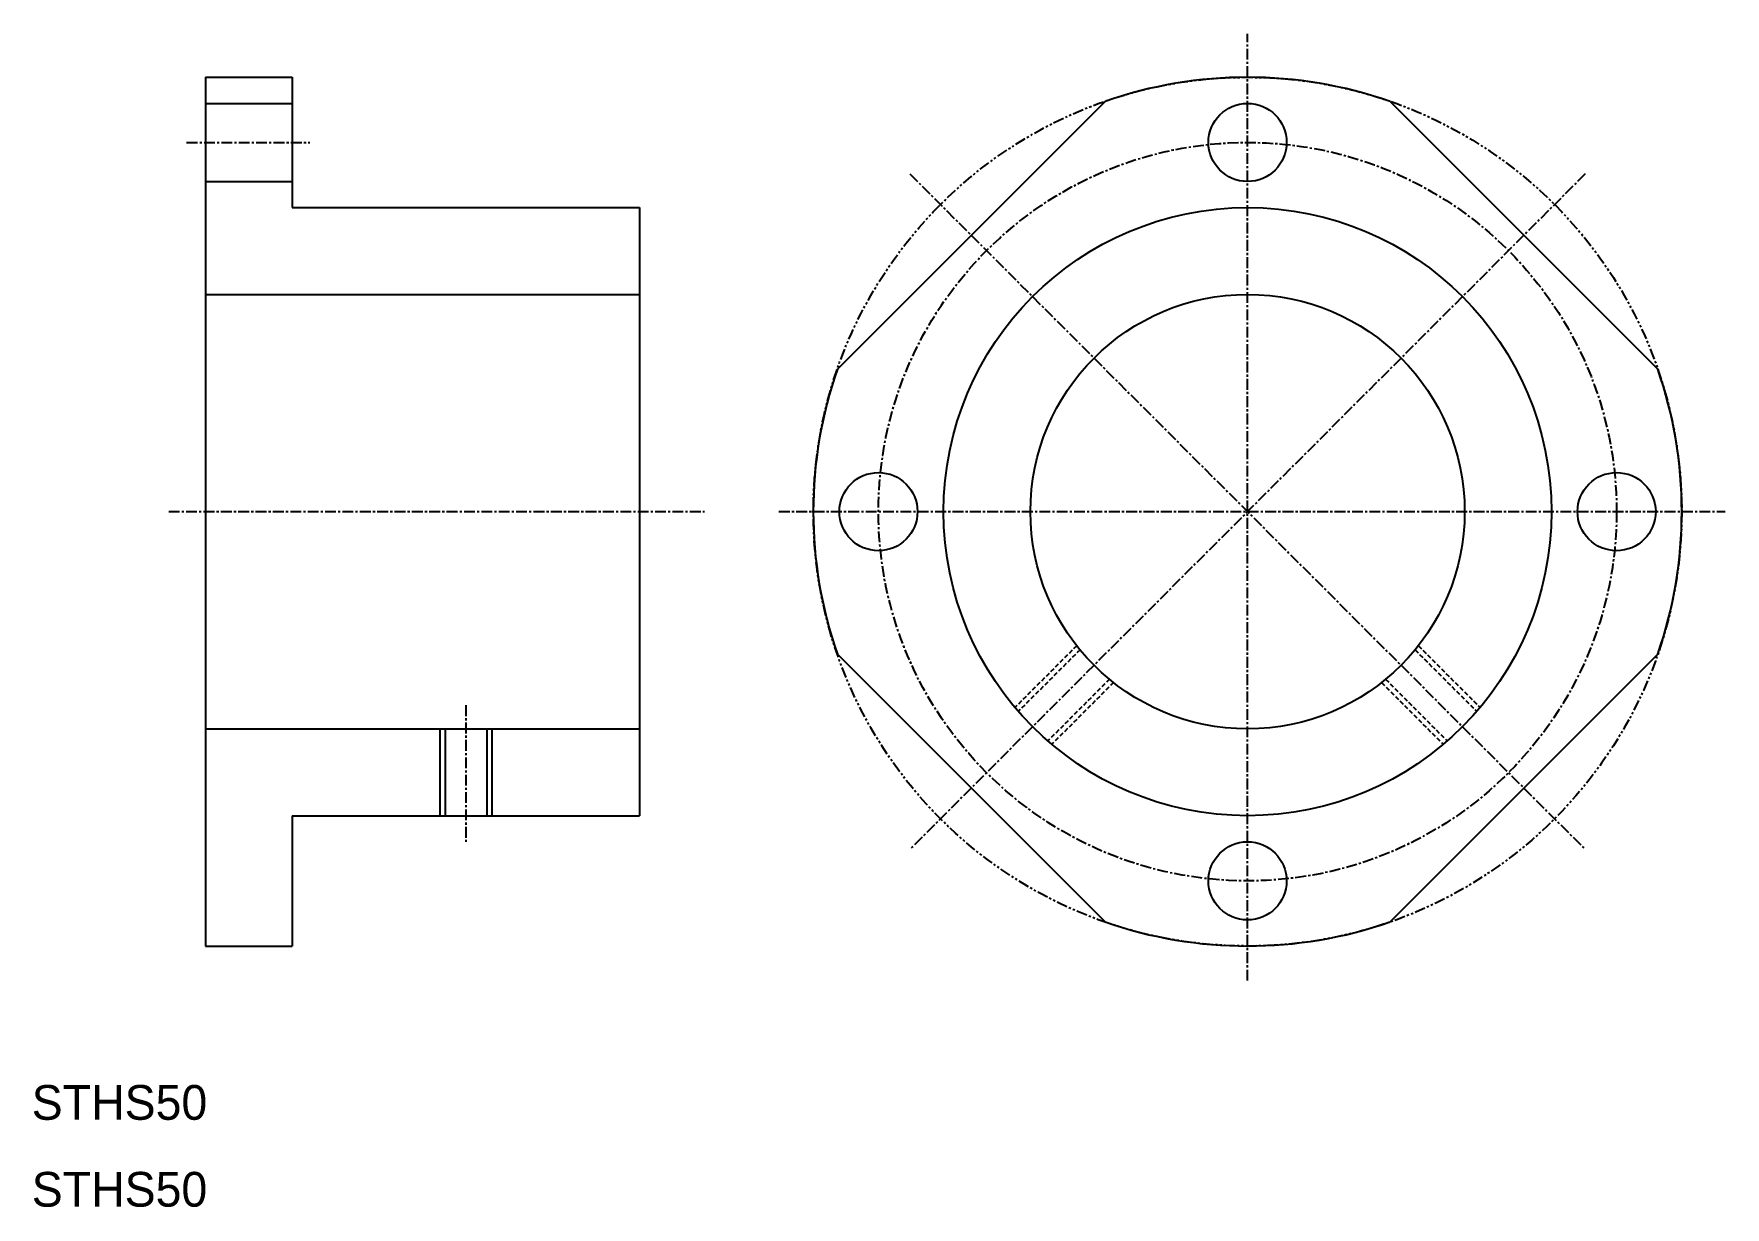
# Model space of a CAD drawing. Extents: x 10 to 205, y 10 to 145.
import ezdxf

# ---------------------------------------------------------------- set-up
doc = ezdxf.new("R2010")
doc.units = 0
for name, pattern in [('CENTER', [2, 1.25, -0.25, 0.25, -0.25]), ('DASHED', [0.75, 0.5, -0.25]), ('PHANTOM', [2.5, 1.25, -0.25, 0.25, -0.25, 0.25, -0.25])]:
    doc.linetypes.add(name, pattern=pattern)
doc.layers.get('0').update_dxf_attribs({"linetype": 'CONTINUOUS'})
doc.layers.add('CENTER', color=1, linetype='CENTER')

msp = doc.modelspace()

# ---------------------------------------------------------------- linework, layer by layer
at = {"color": 7, "linetype": 'CONTINUOUS'}
for p, q in [((30, 140), (30, 40)), ((30, 140), (40, 140)), ((40, 140), (40, 125)), ((30, 137), (40, 137)), ((133.59, 137.23), (102.77, 106.41)), ((166.41, 137.23), (197.23, 106.41)), ((30, 128), (40, 128)), ((40, 125), (80, 125)), ((80, 125), (80, 55)), ((30, 116.25), (30, 116.25)), ((30, 115), (80, 115)), ((30, 92.5), (30, 92.5)), ((102.77, 73.59), (133.59, 42.77)), ((197.23, 73.59), (166.41, 42.77)), ((30, 65), (80, 65)), ((57.6, 65), (57.6, 55)), ((62.4, 65), (62.4, 55)), ((40, 55), (80, 55)), ((40, 55), (40, 40)), ((30, 40), (40, 40))]:
    msp.add_line(p, q, dxfattribs=at)
at = {"color": 3, "linetype": 'DASHED'}
for p, q in [((130.33, 74.57), (123.22, 67.46)), ((130.71, 74.1), (123.61, 67.01)), ((169.29, 74.1), (176.39, 67.01)), ((169.67, 74.57), (176.78, 67.46)), ((134.1, 70.71), (127.01, 63.61)), ((134.57, 70.33), (127.46, 63.22)), ((165.43, 70.33), (172.54, 63.22)), ((165.9, 70.71), (172.99, 63.61))]:
    msp.add_line(p, q, dxfattribs=at)
at = {"color": 3, "linetype": 'CONTINUOUS'}
for p, q in [((57, 65), (57, 55)), ((63, 65), (63, 55))]:
    msp.add_line(p, q, dxfattribs=at)
at = {"color": 3, "linetype": 'PHANTOM'}
msp.add_circle((150, 90), 50, dxfattribs=at)
at = {"color": 7, "linetype": 'CONTINUOUS'}
for centre, radius in [((150, 132.5), 4.5), ((150, 90), 35), ((150, 90), 25), ((107.5, 90), 4.5), ((192.5, 90), 4.5), ((150, 47.5), 4.5)]:
    msp.add_circle(centre, radius, dxfattribs=at)
for start, end in [(70.8419, 109.1581), (160.8419, 199.1581), (340.8419, 19.1581), (250.8419, 289.1581)]:
    msp.add_arc((150, 90), 50, start, end, dxfattribs=at)
at = {"layer": 'CENTER', "color": 1, "linetype": 'CENTER'}
for p, q in [((150, 36.03), (150, 145)), ((27.84, 132.5), (42.01, 132.5)), ((188.89, 128.89), (111.11, 51.11)), ((111.11, 128.89), (188.89, 51.11)), ((25.78, 90), (87.47, 90)), ((96.03, 90), (205, 90)), ((60, 67.72), (60, 51.98))]:
    msp.add_line(p, q, dxfattribs=at)
msp.add_circle((150, 90), 42.5, dxfattribs=at)

# ---------------------------------------------------------------- texts
at = {"color": 7, "linetype": 'CONTINUOUS'}
for p in [(10, 20), (10, 10)]:
    msp.add_text('STHS50', height=4, dxfattribs=at).set_placement(p)

doc.saveas('drawing.dxf')
